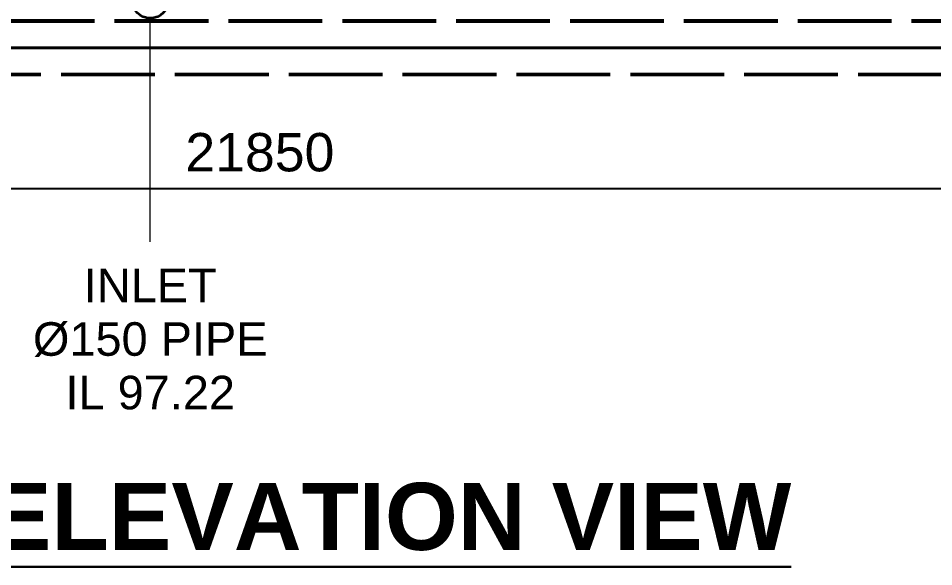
# Model space of a CAD drawing. Header units: millimetres. Extents: x -3624 to 23123, y -5396 to 3729.
# Drawn here: x 9653 to 14474, y -2910 to -21 of the extents above; entities that cross this region are included whole.
import ezdxf
from ezdxf.enums import TextEntityAlignment as Align

# ---------------------------------------------------------------- set-up
doc = ezdxf.new("R2010")
doc.units = ezdxf.units.MM
doc.linetypes.add('DASH_494_106', pattern=[599.722222, 493.888889, -105.833333])
for name, color, linetype in [('ANNOTATIONS', 7, 'Continuous'), ('DIMENSIONS', 7, 'Continuous'), ('GEOFAB', 5, 'Continuous'), ('PIPES', 7, 'Continuous')]:
    doc.layers.add(name, color=color, linetype=linetype)
doc.styles.add('ARIAL', font='arial.ttf')
doc.styles.add('ARIAL_BOLD', font='arialbd.ttf')
doc.dimstyles.get("Standard").update_dxf_attribs({"dimtxt": 2.5, "dimasz": 2.5, "dimexe": 1.25, "dimexo": 0.625, "dimtad": 1, "dimcen": 2.5, "dimazin": 3, "dimtfac": 1, "dimtmove": 0, "dimatfit": 3})

msp = doc.modelspace()

# ---------------------------------------------------------------- linework, layer by layer
at = {"layer": 'ANNOTATIONS', "lineweight": 18}
msp.add_line((10347.5, -1199.4), (10347.5, -21.2), dxfattribs=at)
at = {"layer": 'ANNOTATIONS', "lineweight": 30}
msp.add_line((8125.9, -2910.4), (13724.1, -2910.4), dxfattribs=at)
at = {"layer": 'GEOFAB', "color": 6, "lineweight": 40}
msp.add_line((-176.4, -176.4), (22026.4, -176.4), dxfattribs=at)
at = {"layer": 'GEOFAB', "color": 5, "linetype": 'DASH_494_106', "lineweight": 50}
msp.add_line((-317.5, -317.5), (22167.5, -317.5), dxfattribs=at)
at = {"layer": 'GEOFAB', "color": 5, "linetype": 'DASH_494_106', "lineweight": 53}
msp.add_lwpolyline([(-35.3, -35.3), (21885.3, -35.3), (21885.3, 815.3), (-35.3, 815.3)], close=True, dxfattribs=at)
at = {"layer": 'PIPES', "color": 1, "lineweight": 35}
msp.add_circle((10347.5, 75), 96.2, dxfattribs=at)
msp.add_circle((10347.5, 75), 96.2, dxfattribs=at)

# ---------------------------------------------------------------- texts
at = {"layer": 'ANNOTATIONS'}
for s, height, style, p in [('INLET', 176.81, 'ARIAL', (10347.5, -1516.9)), ('Ø150 PIPE', 176.81, 'ARIAL', (10347.5, -1799.2)), ('IL 97.22', 176.81, 'ARIAL', (10347.5, -2081.4)), ('LEFT ELEVATION VIEW', 353.624, 'ARIAL_BOLD', (10925, -2822.2))]:
    msp.add_text(s, height=height, dxfattribs=dict(at, style=style)).set_placement(p, align=Align.CENTER)

# ---------------------------------------------------------------- dimensions: what is measured, and where the dimension line sits
at = {"layer": 'DIMENSIONS'}
msp.add_linear_dim(base=(0, -917.2), p1=(0, -317.5), p2=(21850, -317.5), dimstyle='Standard', override={"dimtxt": 202.071111, "dimasz": 158.75, "dimexe": 105.833333, "dimexo": 0, "dimgap": 88.194444, "dimtad": 1, "dimtih": 0, "dimtoh": 0, "dimdec": 0, "dimtxsty": 'ARIAL', "dimclrd": 7, "dimclre": 7, "dimclrt": 7}, dxfattribs=at).render()

doc.saveas('drawing.dxf')
